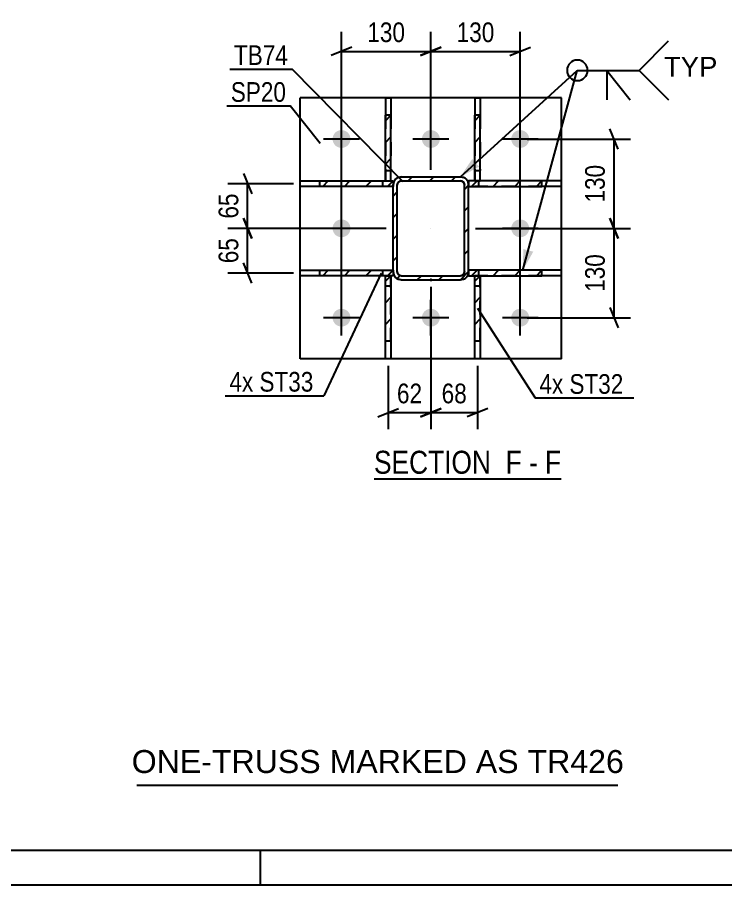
# Model space of a CAD drawing. Header units: millimetres. Extents: x -82 to 759, y -428 to 166.
# Drawn here: x 304 to 407.1, y -428.4 to -302.2 of the extents above; entities that cross this region are included whole.
import ezdxf

# ---------------------------------------------------------------- set-up
doc = ezdxf.new("R2010")
doc.units = ezdxf.units.MM
doc.linetypes.add('DXK_LINE_DOT2', pattern=[3.9198, 1.9599, -1.9599])
doc.linetypes.add('DXK_LINE_DOT3', pattern=[5.9187, 2.979, -0.9799, 0.9799, -0.9799])
doc.styles.add('Arial', font='ARIAL.TTF', dxfattribs={"height": 0.2})
doc.styles.add('Arial Narrow', font='ARIALN.TTF', dxfattribs={"height": 0.2})

# ---------------------------------------------------------------- blocks, each defined once
blk = doc.blocks.new('Unknown-814409776-1133')
at = {"color": 5, "linetype": 'Continuous'}
for p, q in [((-76.58, -423.37), (754.42, -423.37)), ((339.42, -428.37), (339.42, -423.37)), ((-81.58, -428.37), (759.42, -428.37))]:
    blk.add_line(p, q, dxfattribs=at)
blk = doc.blocks.new('Unknown-814409776-32380')
at = {"color": 7, "linetype": 'Continuous'}
blk.add_line((321.42, -413.87), (391.42, -413.87), dxfattribs=at)
at = {"color": 7, "style": 'Arial'}
blk.add_text('ONE-TRUSS MARKED AS TR426', height=3.3428, dxfattribs=at).set_placement((320.67, -412.12))
blk = doc.blocks.new('Unknown-814409776-17 - 2094')
at = {"color": 6, "linetype": 'Continuous'}
blk.add_line((355.93, -369.32), (383.14, -369.32), dxfattribs=at)
at = {"color": 0, "linetype": 'Continuous'}
for points in [[(374.03, -368.57), (374.03, -365.07), (355.93, -365.07), (355.93, -368.57)], [(377.43, -368.57), (377.43, -365.07), (375.08, -365.07), (375.08, -368.57)], [(379.75, -368.57), (379.75, -365.07), (378.48, -365.07), (378.48, -368.57)], [(383.14, -368.57), (383.14, -365.07), (380.8, -365.07), (380.8, -368.57)]]:
    blk.add_wipeout(points, dxfattribs=at)
at = {"color": 7, "linetype": 'Continuous', "style": 'Arial Narrow'}
for s, p in [('SECTION ', (355.93, -368.57)), ('F', (375.08, -368.57)), ('F', (380.8, -368.57)), ('-', (378.48, -368.57))]:
    blk.add_text(s, height=3.34, dxfattribs=at).set_placement(p)
blk = doc.blocks.new('Bolt-814409776-2192 - 2094')
at = {"linetype": 'Continuous'}
for points in [[(349.9, -319.86, -1), (352.5, -319.86, -1)], [(362.9, -319.86, -1), (365.5, -319.86, -1)], [(375.9, -319.86, -1), (378.5, -319.86, -1)], [(349.9, -332.86, -1), (352.5, -332.86, -1)], [(375.9, -332.86, -1), (378.5, -332.86, -1)], [(349.9, -345.86, -1), (352.5, -345.86, -1)], [(362.9, -345.86, -1), (365.5, -345.86, -1)], [(375.9, -345.86, -1), (378.5, -345.86, -1)]]:
    blk.add_hatch(color=1, dxfattribs=at).paths.add_polyline_path(points)
at = {"color": 1, "linetype": 'Continuous'}
for p, q in [((351.2, -322.46), (351.2, -317.26)), ((364.2, -322.46), (364.2, -317.26)), ((377.2, -322.46), (377.2, -317.26)), ((353.8, -319.86), (348.6, -319.86)), ((366.8, -319.86), (361.6, -319.86)), ((379.8, -319.86), (374.6, -319.86)), ((351.2, -335.46), (351.2, -330.26)), ((377.2, -335.46), (377.2, -330.26)), ((353.8, -332.86), (348.6, -332.86)), ((379.8, -332.86), (374.6, -332.86)), ((351.2, -348.46), (351.2, -343.26)), ((364.2, -348.46), (364.2, -343.26)), ((377.2, -348.46), (377.2, -343.26)), ((353.8, -345.86), (348.6, -345.86)), ((366.8, -345.86), (361.6, -345.86)), ((379.8, -345.86), (374.6, -345.86))]:
    blk.add_line(p, q, dxfattribs=at)
blk = doc.blocks.new('Part-814409776-2245 - 2094')
at = {"linetype": 'Continuous'}
h = blk.add_hatch(dxfattribs=at)
h.set_pattern_fill('', scale=0.7, style=0, pattern_type=0)
h.set_pattern_definition([(45, (380.3505, -325.961), (-1.57154, 1.57154), [])])
h.paths.add_polyline_path([(380.35, -326.76), (380.35, -325.96), (369.7, -325.96), (369.7, -326.76)])
at = {"color": 7, "linetype": 'DXK_LINE_DOT2'}
for p, q in [((380.35, -325.96), (369.7, -325.96)), ((369.7, -325.96), (369.7, -326.76)), ((380.35, -326.76), (369.7, -326.76)), ((371.2, -326.76), (371.2, -325.96))]:
    blk.add_line(p, q, dxfattribs=at)
at = {"color": 2, "linetype": 'Continuous'}
for p, q in [((380.35, -325.96), (369.7, -325.96)), ((369.7, -325.96), (369.7, -326.76)), ((369.7, -326.76), (380.35, -326.76)), ((383.2, -325.96), (380.35, -325.96)), ((380.35, -326.76), (380.35, -325.96)), ((383.2, -326.76), (380.35, -326.76)), ((383.2, -326.76), (383.2, -325.96))]:
    blk.add_line(p, q, dxfattribs=at)
blk = doc.blocks.new('Part-814409776-2229 - 2094')
at = {"color": 2, "linetype": 'Continuous'}
for p, q in [((345.2, -351.86), (345.2, -313.86)), ((383.2, -313.86), (345.2, -313.86)), ((383.2, -351.86), (383.2, -313.86)), ((383.2, -351.86), (345.2, -351.86))]:
    blk.add_line(p, q, dxfattribs=at)
blk = doc.blocks.new('Part-814409776-2250 - 2094')
at = {"linetype": 'Continuous'}
h = blk.add_hatch(dxfattribs=at)
h.set_pattern_fill('', scale=0.7, style=0, pattern_type=0)
h.set_pattern_definition([(45, (380.3505, -338.961), (-1.57154, 1.57154), [])])
h.paths.add_polyline_path([(380.35, -339.76), (380.35, -338.96), (369.7, -338.96), (369.7, -339.76)])
at = {"color": 7, "linetype": 'DXK_LINE_DOT2'}
for p, q in [((380.35, -338.96), (369.7, -338.96)), ((369.7, -338.96), (369.7, -339.76)), ((371.2, -339.76), (371.2, -338.96)), ((380.35, -339.76), (369.7, -339.76))]:
    blk.add_line(p, q, dxfattribs=at)
at = {"color": 2, "linetype": 'Continuous'}
for p, q in [((380.35, -338.96), (369.7, -338.96)), ((369.7, -338.96), (369.7, -339.76)), ((383.2, -338.96), (380.35, -338.96)), ((380.35, -339.76), (380.35, -338.96)), ((383.2, -339.76), (383.2, -338.96)), ((369.7, -339.76), (380.35, -339.76)), ((383.2, -339.76), (380.35, -339.76))]:
    blk.add_line(p, q, dxfattribs=at)
blk = doc.blocks.new('Part-814409776-2251 - 2094')
at = {"linetype": 'Continuous'}
h = blk.add_hatch(dxfattribs=at)
h.set_pattern_fill('', scale=0.7, style=0, pattern_type=0)
h.set_pattern_definition([(45, (358.7024, -325.9612), (-1.57154, 1.57154), [])])
h.paths.add_polyline_path([(358.7, -326.76), (358.7, -325.96), (348.05, -325.96), (348.05, -326.76)])
at = {"color": 2, "linetype": 'Continuous'}
for p, q in [((345.2, -326.76), (345.2, -325.96)), ((345.2, -325.96), (348.05, -325.96)), ((348.05, -326.76), (345.2, -326.76)), ((348.05, -325.96), (358.7, -325.96)), ((348.05, -326.76), (348.05, -325.96)), ((358.7, -326.76), (348.05, -326.76)), ((358.7, -325.96), (358.7, -326.76))]:
    blk.add_line(p, q, dxfattribs=at)
at = {"color": 7, "linetype": 'DXK_LINE_DOT2'}
for p, q in [((348.05, -325.96), (358.7, -325.96)), ((358.7, -326.76), (348.05, -326.76)), ((357.2, -326.76), (357.2, -325.96)), ((358.7, -325.96), (358.7, -326.76))]:
    blk.add_line(p, q, dxfattribs=at)
blk = doc.blocks.new('Part-814409776-2252 - 2094')
at = {"linetype": 'Continuous'}
h = blk.add_hatch(dxfattribs=at)
h.set_pattern_fill('', scale=0.7, style=0, pattern_type=0)
h.set_pattern_definition([(45, (358.7024, -338.9612), (-1.57154, 1.57154), [])])
h.paths.add_polyline_path([(358.7, -339.76), (358.7, -338.96), (348.05, -338.96), (348.05, -339.76)])
at = {"color": 2, "linetype": 'Continuous'}
for p, q in [((345.2, -339.76), (345.2, -338.96)), ((345.2, -338.96), (348.05, -338.96)), ((348.05, -338.96), (358.7, -338.96)), ((348.05, -339.76), (348.05, -338.96)), ((358.7, -338.96), (358.7, -339.76)), ((348.05, -339.76), (345.2, -339.76)), ((358.7, -339.76), (348.05, -339.76))]:
    blk.add_line(p, q, dxfattribs=at)
at = {"color": 7, "linetype": 'DXK_LINE_DOT2'}
for p, q in [((348.05, -338.96), (358.7, -338.96)), ((357.2, -339.76), (357.2, -338.96)), ((358.7, -338.96), (358.7, -339.76)), ((358.7, -339.76), (348.05, -339.76))]:
    blk.add_line(p, q, dxfattribs=at)
blk = doc.blocks.new('Part-814409776-2267 - 2094')
at = {"linetype": 'Continuous'}
h = blk.add_hatch(dxfattribs=at)
h.set_pattern_fill('', scale=0.7, style=0, pattern_type=0)
h.set_pattern_definition([(45, (358.3875, -339.751), (-1.57154, 1.57154), [])])
h.paths.add_polyline_path([(358.39, -349.3), (358.39, -339.75), (357.59, -339.75), (357.59, -349.3)])
at = {"color": 7, "linetype": 'DXK_LINE_DOT2'}
for p, q in [((357.59, -341.25), (357.59, -339.75)), ((357.59, -339.75), (358.39, -339.75)), ((358.39, -349.3), (358.39, -339.75)), ((357.59, -341.25), (358.39, -341.25)), ((357.59, -349.3), (357.59, -341.25))]:
    blk.add_line(p, q, dxfattribs=at)
at = {"color": 2, "linetype": 'Continuous'}
for p, q in [((357.59, -349.3), (357.59, -339.75)), ((357.59, -339.75), (358.39, -339.75)), ((358.39, -339.75), (358.39, -349.3)), ((357.59, -351.86), (357.59, -349.3)), ((358.39, -349.3), (357.59, -349.3)), ((358.39, -349.3), (358.39, -351.86)), ((358.39, -351.86), (357.59, -351.86))]:
    blk.add_line(p, q, dxfattribs=at)
blk = doc.blocks.new('Part-814409776-2268 - 2094')
at = {"linetype": 'Continuous'}
h = blk.add_hatch(dxfattribs=at)
h.set_pattern_fill('', scale=0.7, style=0, pattern_type=0)
h.set_pattern_definition([(45, (371.387, -339.751), (-1.57154, 1.57154), [])])
h.paths.add_polyline_path([(371.39, -349.3), (371.39, -339.75), (370.59, -339.75), (370.59, -349.3)])
at = {"color": 7, "linetype": 'DXK_LINE_DOT2'}
for p, q in [((370.59, -341.25), (370.59, -339.75)), ((370.59, -339.75), (371.39, -339.75)), ((371.39, -349.3), (371.39, -339.75)), ((370.59, -341.25), (371.39, -341.25)), ((370.59, -349.3), (370.59, -341.25))]:
    blk.add_line(p, q, dxfattribs=at)
at = {"color": 2, "linetype": 'Continuous'}
for p, q in [((370.59, -349.3), (370.59, -339.75)), ((370.59, -339.75), (371.39, -339.75)), ((371.39, -339.75), (371.39, -349.3)), ((370.59, -351.86), (370.59, -349.3)), ((371.39, -349.3), (370.59, -349.3)), ((371.39, -349.3), (371.39, -351.86)), ((371.39, -351.86), (370.59, -351.86))]:
    blk.add_line(p, q, dxfattribs=at)
blk = doc.blocks.new('Part-814409776-2273 - 2094')
at = {"linetype": 'Continuous'}
h = blk.add_hatch(dxfattribs=at)
h.set_pattern_fill('', scale=0.7, style=0, pattern_type=0)
h.set_pattern_definition([(45, (358.387, -316.4148), (-1.57154, 1.57154), [])])
h.paths.add_polyline_path([(358.39, -325.95), (358.39, -316.41), (357.59, -316.41), (357.59, -325.95)])
at = {"color": 2, "linetype": 'Continuous'}
for p, q in [((357.59, -313.86), (357.59, -316.41)), ((357.59, -313.86), (358.39, -313.86)), ((358.39, -313.86), (358.39, -316.41)), ((357.59, -325.95), (357.59, -316.41)), ((358.39, -316.41), (357.59, -316.41)), ((358.39, -325.95), (358.39, -316.41)), ((357.59, -325.95), (358.39, -325.95))]:
    blk.add_line(p, q, dxfattribs=at)
at = {"color": 7, "linetype": 'DXK_LINE_DOT2'}
for p, q in [((357.59, -316.41), (357.59, -325.95)), ((358.39, -316.41), (358.39, -324.45)), ((357.59, -324.45), (358.39, -324.45)), ((358.39, -325.95), (358.39, -324.45)), ((357.59, -325.95), (358.39, -325.95))]:
    blk.add_line(p, q, dxfattribs=at)
blk = doc.blocks.new('Part-814409776-2274 - 2094')
at = {"linetype": 'Continuous'}
h = blk.add_hatch(dxfattribs=at)
h.set_pattern_fill('', scale=0.7, style=0, pattern_type=0)
h.set_pattern_definition([(45, (371.3865, -316.4148), (-1.57154, 1.57154), [])])
h.paths.add_polyline_path([(371.39, -325.95), (371.39, -316.41), (370.59, -316.41), (370.59, -325.95)])
at = {"color": 2, "linetype": 'Continuous'}
for p, q in [((370.59, -313.86), (370.59, -316.41)), ((370.59, -313.86), (371.39, -313.86)), ((371.39, -313.86), (371.39, -316.41)), ((370.59, -325.95), (370.59, -316.41)), ((371.39, -316.41), (370.59, -316.41)), ((371.39, -325.95), (371.39, -316.41)), ((370.59, -325.95), (371.39, -325.95))]:
    blk.add_line(p, q, dxfattribs=at)
at = {"color": 7, "linetype": 'DXK_LINE_DOT2'}
for p, q in [((370.59, -316.41), (370.59, -325.95)), ((371.39, -316.41), (371.39, -324.45)), ((370.59, -324.45), (371.39, -324.45)), ((371.39, -325.95), (371.39, -324.45)), ((370.59, -325.95), (371.39, -325.95))]:
    blk.add_line(p, q, dxfattribs=at)
blk = doc.blocks.new('Part-814409776-2287 - 2094')
at = {"linetype": 'Continuous'}
h = blk.add_hatch(dxfattribs=at)
h.set_pattern_fill('', scale=0.7, style=0, pattern_type=0)
h.set_pattern_definition([(45, (369.7024, -339.1584), (-1.57154, 1.57154), [])])
h.paths.add_polyline_path([(369.61, -339.62), (369.7, -339.16), (369.7, -326.56), (369.61, -326.1), (369.35, -325.71), (368.96, -325.45), (368.5, -325.36), (359.9, -325.36), (359.44, -325.45), (359.05, -325.71), (358.79, -326.1), (358.7, -326.56), (358.7, -339.16), (358.79, -339.62), (359.05, -340.01), (359.44, -340.27), (359.9, -340.36), (368.5, -340.36), (368.96, -340.27), (369.35, -340.01)])
h.paths.add_polyline_path([(368.73, -339.71), (368.5, -339.76), (359.9, -339.76), (359.67, -339.71), (359.48, -339.58), (359.35, -339.39), (359.3, -339.16), (359.3, -326.56), (359.35, -326.33), (359.48, -326.13), (359.67, -326), (359.9, -325.96), (368.5, -325.96), (368.73, -326), (368.93, -326.13), (369.06, -326.33), (369.1, -326.56), (369.1, -339.16), (369.06, -339.39), (368.93, -339.58)])
blk.add_hatch(color=30, dxfattribs=at).paths.add_polyline_path([(364.2, -340.46, -1), (364.2, -340.26, -1)])
at = {"color": 7, "linetype": 'DXK_LINE_DOT2'}
for p, q in [((359.44, -325.45), (359.9, -325.36)), ((359.9, -325.36), (368.5, -325.36)), ((368.5, -325.36), (368.96, -325.45)), ((358.7, -326.56), (358.79, -326.1)), ((358.7, -339.16), (358.7, -326.56)), ((359.35, -326.33), (359.3, -326.56)), ((359.3, -339.16), (359.3, -326.56)), ((359.48, -326.13), (359.35, -326.33)), ((359.67, -326), (359.48, -326.13)), ((359.9, -325.96), (359.67, -326)), ((359.9, -325.96), (368.5, -325.96)), ((368.73, -326), (368.5, -325.96)), ((368.93, -326.13), (368.73, -326)), ((369.06, -326.33), (368.93, -326.13)), ((369.1, -326.56), (369.06, -326.33)), ((369.1, -339.16), (369.1, -326.56)), ((369.61, -326.1), (369.7, -326.56)), ((369.7, -339.16), (369.7, -326.56)), ((358.79, -339.62), (358.7, -339.16)), ((359.3, -339.16), (359.35, -339.39)), ((359.35, -339.39), (359.48, -339.58)), ((368.93, -339.58), (369.06, -339.39)), ((369.06, -339.39), (369.1, -339.16)), ((369.7, -339.16), (369.61, -339.62)), ((359.9, -340.36), (359.44, -340.27)), ((359.48, -339.58), (359.67, -339.71)), ((359.67, -339.71), (359.9, -339.76)), ((359.9, -339.76), (368.5, -339.76)), ((359.9, -340.36), (368.5, -340.36)), ((368.5, -339.76), (368.73, -339.71)), ((368.96, -340.27), (368.5, -340.36)), ((368.73, -339.71), (368.93, -339.58))]:
    blk.add_line(p, q, dxfattribs=at)
at = {"color": 2, "linetype": 'Continuous'}
for p, q in [((359.9, -325.36), (359.44, -325.45)), ((359.9, -325.36), (368.5, -325.36)), ((368.96, -325.45), (368.5, -325.36)), ((358.79, -326.1), (358.7, -326.56)), ((358.7, -339.16), (358.7, -326.56)), ((359.3, -326.56), (359.35, -326.33)), ((359.3, -339.16), (359.3, -326.56)), ((359.35, -326.33), (359.48, -326.13)), ((359.48, -326.13), (359.67, -326)), ((359.67, -326), (359.9, -325.96)), ((359.9, -325.96), (368.5, -325.96)), ((368.5, -325.96), (368.73, -326)), ((368.73, -326), (368.93, -326.13)), ((368.93, -326.13), (369.06, -326.33)), ((369.06, -326.33), (369.1, -326.56)), ((369.1, -339.16), (369.1, -326.56)), ((369.7, -326.56), (369.61, -326.1)), ((369.7, -339.16), (369.7, -326.56)), ((358.7, -339.16), (358.79, -339.62)), ((359.35, -339.39), (359.3, -339.16)), ((359.48, -339.58), (359.35, -339.39)), ((369.06, -339.39), (368.93, -339.58)), ((369.1, -339.16), (369.06, -339.39)), ((369.61, -339.62), (369.7, -339.16)), ((359.44, -340.27), (359.9, -340.36)), ((359.67, -339.71), (359.48, -339.58)), ((359.9, -339.76), (359.67, -339.71)), ((359.9, -339.76), (368.5, -339.76)), ((359.9, -340.36), (368.5, -340.36)), ((368.73, -339.71), (368.5, -339.76)), ((368.5, -340.36), (368.96, -340.27)), ((368.93, -339.58), (368.73, -339.71))]:
    blk.add_line(p, q, dxfattribs=at)
at = {"color": 7, "linetype": 'DXK_LINE_DOT3'}
blk.add_line((364.2, -332.86), (364.2, -332.86), dxfattribs=at)
at = {"color": 30, "linetype": 'DXK_LINE_DOT3'}
blk.add_line((364.2, -340.36), (364.2, -340.36), dxfattribs=at)
at = {"color": 30, "linetype": 'Continuous'}
blk.add_circle((364.2, -340.36), 0.1, dxfattribs=at)
at = {"color": 7, "linetype": 'DXK_LINE_DOT2'}
for centre, start, end in [((359.9, -326.56), 112.5, 157.5), ((368.5, -326.56), 22.5, 67.5), ((359.9, -339.16), 202.5, 247.5), ((368.5, -339.16), 292.5, 337.5)]:
    blk.add_arc(centre, 1.2, start, end, dxfattribs=at)
at = {"color": 2, "linetype": 'Continuous'}
for centre, start, end in [((359.9, -326.56), 112.5, 157.5), ((368.5, -326.56), 22.5, 67.5), ((359.9, -339.16), 202.5, 247.5), ((368.5, -339.16), 292.5, 337.5)]:
    blk.add_arc(centre, 1.2, start, end, dxfattribs=at)
blk = doc.blocks.new('StraightDimension-814409776-2315 - 2094')
at = {"color": 7, "linetype": 'Continuous'}
for p, q in [((351.2, -344.86), (351.2, -304.26)), ((364.2, -324.36), (364.2, -304.26)), ((352.7, -306.51), (349.7, -307.71)), ((362.7, -307.71), (365.7, -306.51)), ((351.2, -307.11), (364.2, -307.11))]:
    blk.add_line(p, q, dxfattribs=at)
at = {"color": 0}
blk.add_wipeout([(361.04, -306.36), (361.04, -302.16), (354.36, -302.16), (354.36, -306.36)], dxfattribs=at)
at = {"color": 3, "style": 'Arial Narrow'}
blk.add_text('130', height=2.863, dxfattribs=at).set_placement((354.96, -305.76))
blk = doc.blocks.new('StraightDimension-814409776-2324 - 2094')
at = {"color": 7, "linetype": 'Continuous'}
for p, q in [((364.2, -324.36), (364.2, -304.26)), ((377.2, -344.86), (377.2, -304.26)), ((365.7, -306.51), (362.7, -307.71)), ((375.7, -307.71), (378.7, -306.51)), ((364.2, -307.11), (377.2, -307.11))]:
    blk.add_line(p, q, dxfattribs=at)
at = {"color": 0}
blk.add_wipeout([(374.04, -306.36), (374.04, -302.16), (367.36, -302.16), (367.36, -306.36)], dxfattribs=at)
at = {"color": 3, "style": 'Arial Narrow'}
blk.add_text('130', height=2.863, dxfattribs=at).set_placement((367.96, -305.76))
blk = doc.blocks.new('StraightDimension-814409776-2334 - 2094')
at = {"color": 7, "linetype": 'Continuous'}
for p, q in [((336.93, -331.36), (338.13, -334.36)), ((357.7, -332.86), (334.68, -332.86)), ((337.53, -339.36), (337.53, -332.86)), ((338.13, -340.86), (336.93, -337.86)), ((344.2, -339.36), (334.68, -339.36))]:
    blk.add_line(p, q, dxfattribs=at)
at = {"color": 0}
blk.add_wipeout([(336.78, -333.68), (332.58, -333.68), (332.58, -338.54), (336.78, -338.54)], dxfattribs=at)
at = {"color": 3, "style": 'Arial Narrow'}
blk.add_text('65', height=2.863, rotation=90.0002, dxfattribs=at).set_placement((336.18, -337.94))
blk = doc.blocks.new('StraightDimension-814409776-2340 - 2094')
at = {"color": 7, "linetype": 'Continuous'}
for p, q in [((336.93, -324.86), (338.13, -327.86)), ((344.2, -326.36), (334.68, -326.36)), ((337.53, -332.86), (337.53, -326.36)), ((338.13, -334.36), (336.93, -331.36)), ((357.7, -332.86), (334.68, -332.86))]:
    blk.add_line(p, q, dxfattribs=at)
at = {"color": 0}
blk.add_wipeout([(336.78, -327.18), (332.58, -327.18), (332.58, -332.04), (336.78, -332.04)], dxfattribs=at)
at = {"color": 3, "style": 'Arial Narrow'}
blk.add_text('65', height=2.863, rotation=90.0002, dxfattribs=at).set_placement((336.18, -331.44))
blk = doc.blocks.new('StraightDimension-814409776-2347 - 2094')
at = {"color": 7, "linetype": 'Continuous'}
for p, q in [((391.46, -334.36), (390.26, -331.36)), ((370.7, -332.86), (393.26, -332.86)), ((390.86, -345.86), (390.86, -332.86)), ((390.26, -344.36), (391.46, -347.36)), ((378.2, -345.86), (393.26, -345.86))]:
    blk.add_line(p, q, dxfattribs=at)
at = {"color": 0}
blk.add_wipeout([(390.11, -336.02), (385.91, -336.02), (385.91, -342.7), (390.11, -342.7)], dxfattribs=at)
at = {"color": 3, "style": 'Arial Narrow'}
blk.add_text('130', height=2.863, rotation=90.0002, dxfattribs=at).set_placement((389.51, -342.1))
blk = doc.blocks.new('StraightDimension-814409776-2357 - 2094')
at = {"color": 7, "linetype": 'Continuous'}
for p, q in [((391.46, -321.36), (390.26, -318.36)), ((378.2, -319.86), (393.26, -319.86)), ((390.86, -332.86), (390.86, -319.86)), ((390.26, -331.36), (391.46, -334.36)), ((370.7, -332.86), (393.26, -332.86))]:
    blk.add_line(p, q, dxfattribs=at)
at = {"color": 0}
blk.add_wipeout([(390.11, -323.02), (385.91, -323.02), (385.91, -329.7), (390.11, -329.7)], dxfattribs=at)
at = {"color": 3, "style": 'Arial Narrow'}
blk.add_text('130', height=2.863, rotation=90.0002, dxfattribs=at).set_placement((389.51, -329.1))
blk = doc.blocks.new('StraightDimension-814409776-2368 - 2094')
at = {"color": 7, "linetype": 'Continuous'}
for p, q in [((364.2, -341.36), (364.2, -362.07)), ((357.99, -352.86), (357.99, -362.07)), ((356.49, -360.27), (359.49, -359.07)), ((357.99, -359.67), (364.2, -359.67)), ((365.7, -359.07), (362.7, -360.27))]:
    blk.add_line(p, q, dxfattribs=at)
at = {"color": 0}
blk.add_wipeout([(363.52, -358.92), (363.52, -354.72), (358.67, -354.72), (358.67, -358.92)], dxfattribs=at)
at = {"color": 3, "style": 'Arial Narrow'}
blk.add_text('62', height=2.863, dxfattribs=at).set_placement((359.27, -358.32))
blk = doc.blocks.new('StraightDimension-814409776-2377 - 2094')
at = {"color": 7, "linetype": 'Continuous'}
for p, q in [((364.2, -341.36), (364.2, -362.07)), ((370.99, -352.86), (370.99, -362.07)), ((362.7, -360.27), (365.7, -359.07)), ((364.2, -359.67), (370.99, -359.67)), ((372.49, -359.07), (369.49, -360.27))]:
    blk.add_line(p, q, dxfattribs=at)
at = {"color": 0}
blk.add_wipeout([(370.02, -358.92), (370.02, -354.72), (365.17, -354.72), (365.17, -358.92)], dxfattribs=at)
at = {"color": 3, "style": 'Arial Narrow'}
blk.add_text('68', height=2.863, dxfattribs=at).set_placement((365.77, -358.32))
blk = doc.blocks.new('Mark-814409776-2225 - 2094')
at = {"color": 0}
blk.add_wipeout([(343.13, -314.45), (343.13, -311.45), (335.09, -311.45), (335.09, -314.45)], dxfattribs=at)
blk.add_wipeout([(343.13, -314.45), (343.13, -311.45), (335.09, -311.45), (335.09, -314.45)], dxfattribs=at)
at = {"color": 30, "linetype": 'Continuous'}
for p in [(334.49, -315.05), (348.08, -320.52)]:
    blk.add_line(p, (343.73, -315.05), dxfattribs=at)
at = {"color": 3, "style": 'Arial Narrow'}
blk.add_text('SP20', height=2.863, dxfattribs=at).set_placement((335.09, -314.45))
blk = doc.blocks.new('Mark-814409776-2283 - 2094')
at = {"color": 0}
blk.add_wipeout([(343.41, -309.09), (343.41, -306.09), (335.55, -306.09), (335.55, -309.09)], dxfattribs=at)
blk.add_wipeout([(343.41, -309.09), (343.41, -306.09), (335.55, -306.09), (335.55, -309.09)], dxfattribs=at)
at = {"color": 30, "linetype": 'Continuous'}
for p in [(334.95, -309.69), (360.15, -326.07)]:
    blk.add_line(p, (344.01, -309.69), dxfattribs=at)
at = {"color": 3, "style": 'Arial Narrow'}
blk.add_text('TB74', height=2.863, dxfattribs=at).set_placement((335.55, -309.09))
blk = doc.blocks.new('WeldMark-814409776-2386 - 2094')
at = {"linetype": 'Continuous'}
for points in [[(371.23, -323.89), (368.5, -325.36), (370.21, -322.78)], [(379.1, -336.26), (377.59, -338.96), (377.65, -335.87)]]:
    blk.add_hatch(color=30, dxfattribs=at).paths.add_polyline_path(points)
at = {"color": 30, "linetype": 'Continuous'}
for p, q in [((368.5, -325.36), (385.51, -309.87)), ((377.59, -338.96), (385.51, -309.87)), ((385.51, -309.87), (394.51, -309.87))]:
    blk.add_line(p, q, dxfattribs=at)
at = {"color": 3, "linetype": 'Continuous'}
for q in [(393.22, -314.15), (389.79, -314.15)]:
    blk.add_line((389.79, -309.87), q, dxfattribs=at)
for start, end in [(90, 270), (270, 90)]:
    blk.add_arc((385.51, -309.87), 1.5, start, end, dxfattribs=at)
at = {"color": 0, "linetype": 'Continuous'}
blk.add_wipeout([(405.88, -310.77), (405.88, -307.77), (398.11, -307.77), (398.11, -310.77)], dxfattribs=at)
blk.add_wipeout([(405.88, -310.77), (405.88, -307.77), (398.11, -307.77), (398.11, -310.77)], dxfattribs=at)
at = {"color": 3, "linetype": 'Continuous'}
for q in [(398.79, -305.58), (398.79, -314.15)]:
    blk.add_line((394.51, -309.87), q, dxfattribs=at)
at = {"color": 3, "linetype": 'Continuous', "style": 'Arial'}
blk.add_text('TYP', height=2.865, dxfattribs=at).set_placement((398.11, -310.77))
blk = doc.blocks.new('MarkSet-814409776-2436 - 2094')
at = {"color": 0}
for points in [[(383.46, -356.94), (383.46, -353.94), (379.99, -353.94), (379.99, -356.94)], [(392.21, -356.94), (392.21, -353.94), (384.36, -353.94), (384.36, -356.94)]]:
    blk.add_wipeout(points, dxfattribs=at)
for points in [[(383.46, -356.94), (383.46, -353.94), (379.99, -353.94), (379.99, -356.94)], [(392.21, -356.94), (392.21, -353.94), (384.36, -353.94), (384.36, -356.94)]]:
    blk.add_wipeout(points, dxfattribs=at)
at = {"color": 30, "linetype": 'Continuous'}
for p, q in [((370.97, -344.46), (379.39, -357.54)), ((379.39, -357.54), (393.71, -357.54))]:
    blk.add_line(p, q, dxfattribs=at)
at = {"color": 3, "style": 'Arial Narrow'}
for s, p in [('4x', (379.99, -356.94)), ('ST32', (384.36, -356.94))]:
    blk.add_text(s, height=2.863, dxfattribs=at).set_placement(p)
blk = doc.blocks.new('MarkSet-814409776-2466 - 2094')
at = {"color": 30, "linetype": 'Continuous'}
blk.add_line((356.97, -339.39), (348.61, -357.22), dxfattribs=at)
at = {"color": 0}
for points in [[(338.36, -356.62), (338.36, -353.62), (334.89, -353.62), (334.89, -356.62)], [(347.11, -356.62), (347.11, -353.62), (339.26, -353.62), (339.26, -356.62)]]:
    blk.add_wipeout(points, dxfattribs=at)
for points in [[(338.36, -356.62), (338.36, -353.62), (334.89, -353.62), (334.89, -356.62)], [(347.11, -356.62), (347.11, -353.62), (339.26, -353.62), (339.26, -356.62)]]:
    blk.add_wipeout(points, dxfattribs=at)
at = {"color": 30, "linetype": 'Continuous'}
blk.add_line((334.29, -357.22), (348.61, -357.22), dxfattribs=at)
at = {"color": 3, "style": 'Arial Narrow'}
for s, p in [('4x', (334.89, -356.62)), ('ST33', (339.26, -356.62))]:
    blk.add_text(s, height=2.863, dxfattribs=at).set_placement(p)

msp = doc.modelspace()

# ---------------------------------------------------------------- block references
for name in ['Unknown-814409776-1133', 'Part-814409776-2229 - 2094', 'Part-814409776-2273 - 2094', 'Part-814409776-2274 - 2094', 'Bolt-814409776-2192 - 2094', 'Part-814409776-2287 - 2094', 'Part-814409776-2251 - 2094', 'Part-814409776-2245 - 2094', 'Part-814409776-2252 - 2094', 'Part-814409776-2250 - 2094', 'Part-814409776-2267 - 2094', 'Part-814409776-2268 - 2094', 'Unknown-814409776-32380']:
    msp.add_blockref(name, (0, 0))

# ---------------------------------------------------------------- next in the draw order: block references
for name in ['StraightDimension-814409776-2315 - 2094', 'Mark-814409776-2225 - 2094', 'Unknown-814409776-17 - 2094']:
    msp.add_blockref(name, (0, 0))

# ---------------------------------------------------------------- next in the draw order: block references
for name in ['StraightDimension-814409776-2324 - 2094', 'StraightDimension-814409776-2334 - 2094']:
    msp.add_blockref(name, (0, 0))

# ---------------------------------------------------------------- next in the draw order: block references
for name in ['StraightDimension-814409776-2340 - 2094', 'StraightDimension-814409776-2347 - 2094', 'StraightDimension-814409776-2368 - 2094']:
    msp.add_blockref(name, (0, 0))

# ---------------------------------------------------------------- next in the draw order: block references
for name in ['Mark-814409776-2283 - 2094', 'StraightDimension-814409776-2357 - 2094', 'MarkSet-814409776-2466 - 2094', 'StraightDimension-814409776-2377 - 2094']:
    msp.add_blockref(name, (0, 0))

# ---------------------------------------------------------------- next in the draw order: block references
for name in ['WeldMark-814409776-2386 - 2094', 'MarkSet-814409776-2436 - 2094']:
    msp.add_blockref(name, (0, 0))

doc.saveas('drawing.dxf')
